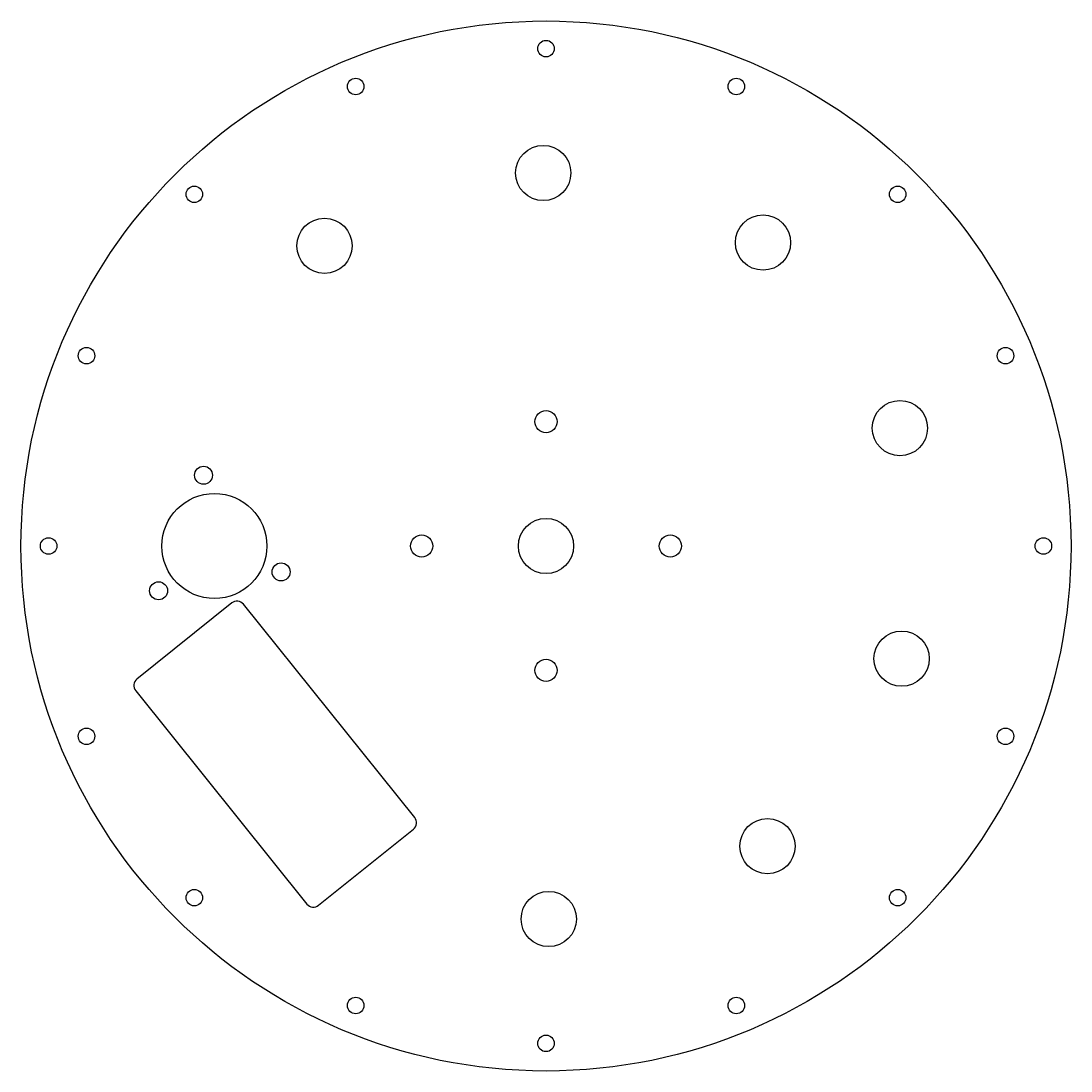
# Model space of a CAD drawing. Header units: millimetres. Extents: x -190 to 190, y -190 to 190.
import ezdxf

# ---------------------------------------------------------------- set-up
doc = ezdxf.new("R2010")
doc.units = ezdxf.units.MM
doc.layers.add('Default', color=70, linetype='Continuous')

msp = doc.modelspace()

# ---------------------------------------------------------------- linework, layer by layer
at = {"layer": 'Default'}
msp.add_lwpolyline([(-82.29, -130.03), (-47.98, -102.48, 0.414214), (-47.52, -98.26), (-109.5, -21.07, 0.414214), (-113.72, -20.6), (-148.03, -48.15, 0.414214), (-148.49, -52.37), (-86.51, -129.57, 0.414214)], format="xyb", close=True, dxfattribs=at)
for centre, radius in [((0, 0), 190), ((0, 180), 3), ((-68.88, 166.3), 3), ((68.88, 166.3), 3), ((-1, 135), 10), ((-127.28, 127.28), 3), ((127.28, 127.28), 3), ((-80.16, 108.63), 10), ((78.54, 109.81), 10), ((-166.3, 68.88), 3), ((166.3, 68.88), 3), ((128.08, 42.67), 10), ((0, 45), 4), ((0, 45), 4), ((-123.94, 25.6), 3.25), ((-120, 0), 19), ((0, 0), 10), ((-45, 0), 4), ((45, 0), 4), ((-180, 0), 3), ((180, 0), 3), ((-95.86, -9.38), 3.25), ((-140.2, -16.21), 3.25), ((128.7, -40.77), 10), ((0, -45), 4), ((-166.3, -68.88), 3), ((166.3, -68.88), 3), ((80.16, -108.63), 10), ((-127.28, -127.28), 3), ((1, -135), 10), ((127.28, -127.28), 3), ((-68.88, -166.3), 3), ((68.88, -166.3), 3), ((0, -180), 3)]:
    msp.add_circle(centre, radius, dxfattribs=at)

doc.saveas('drawing.dxf')
